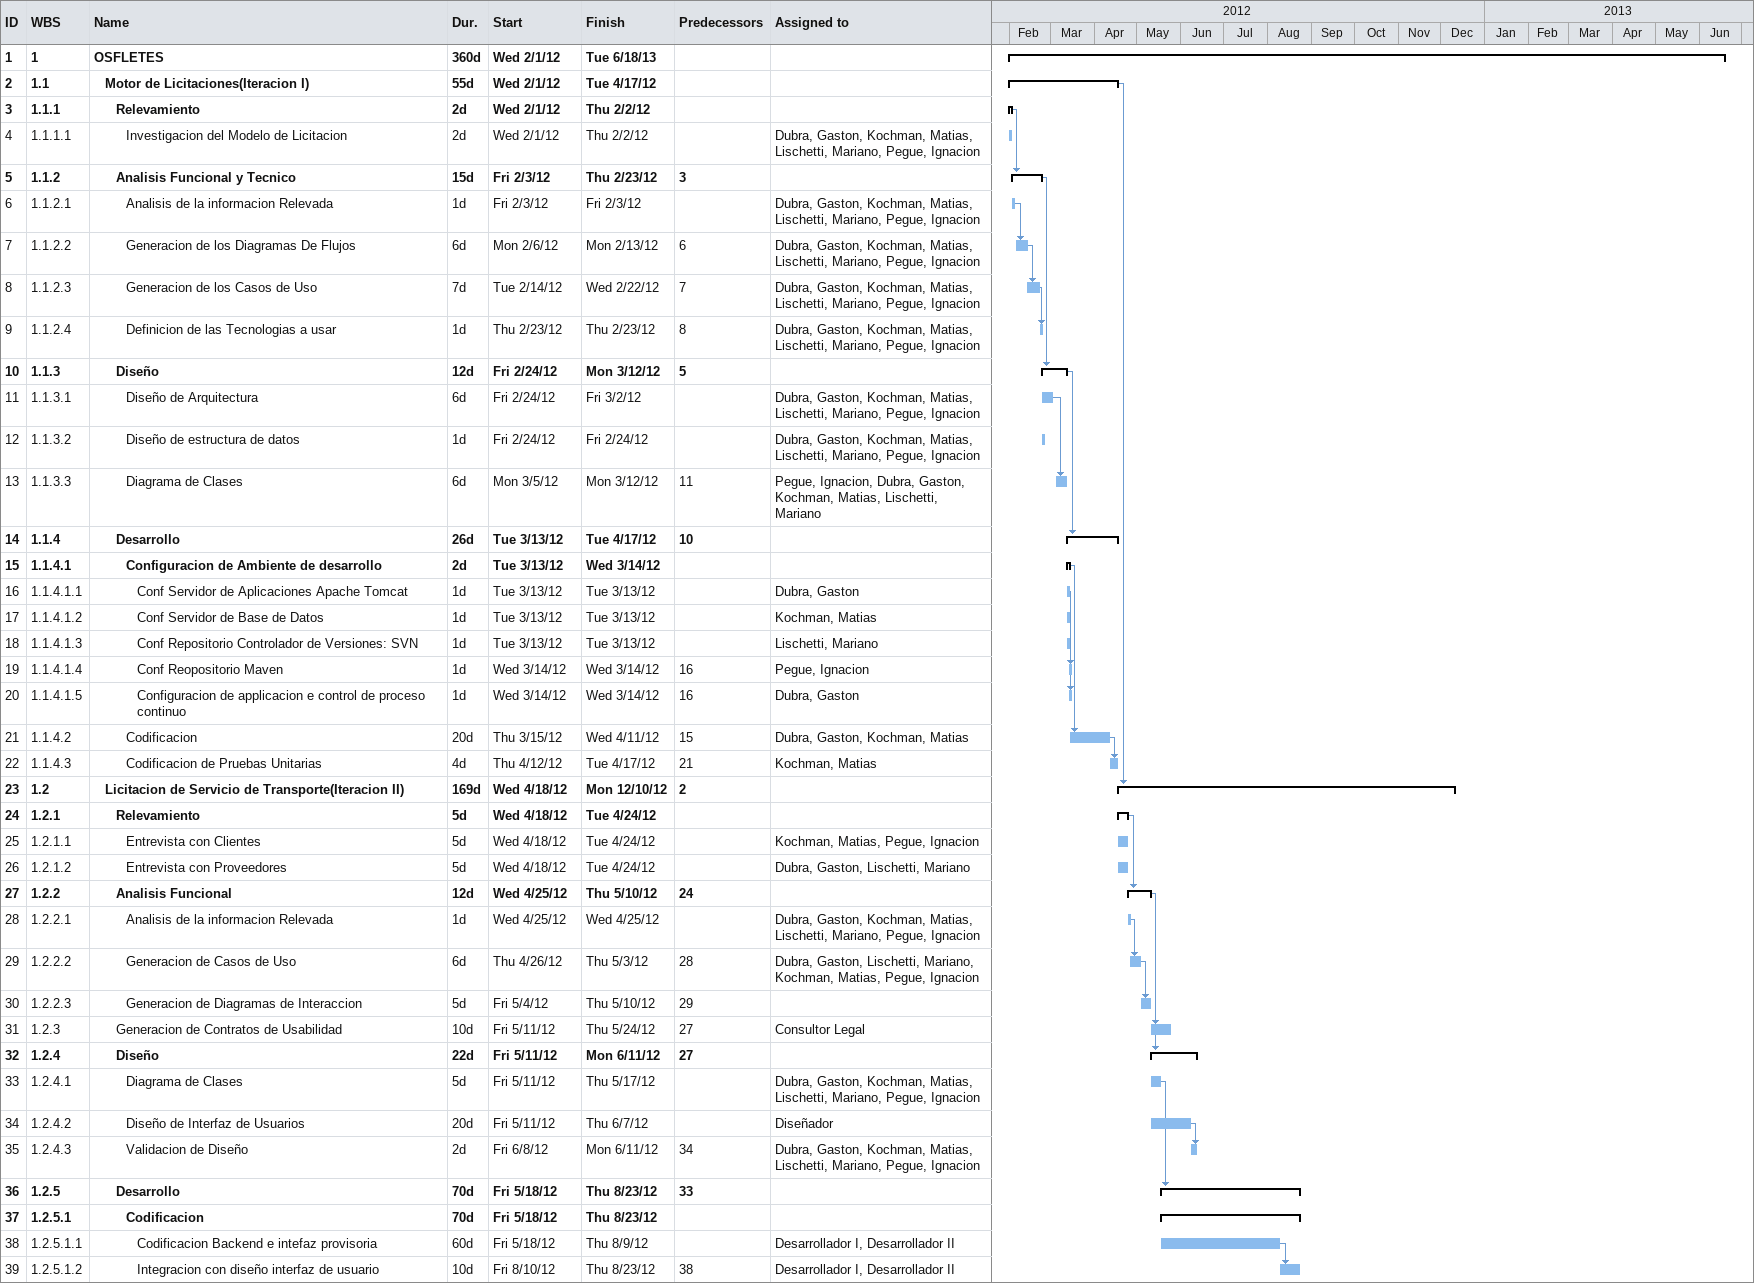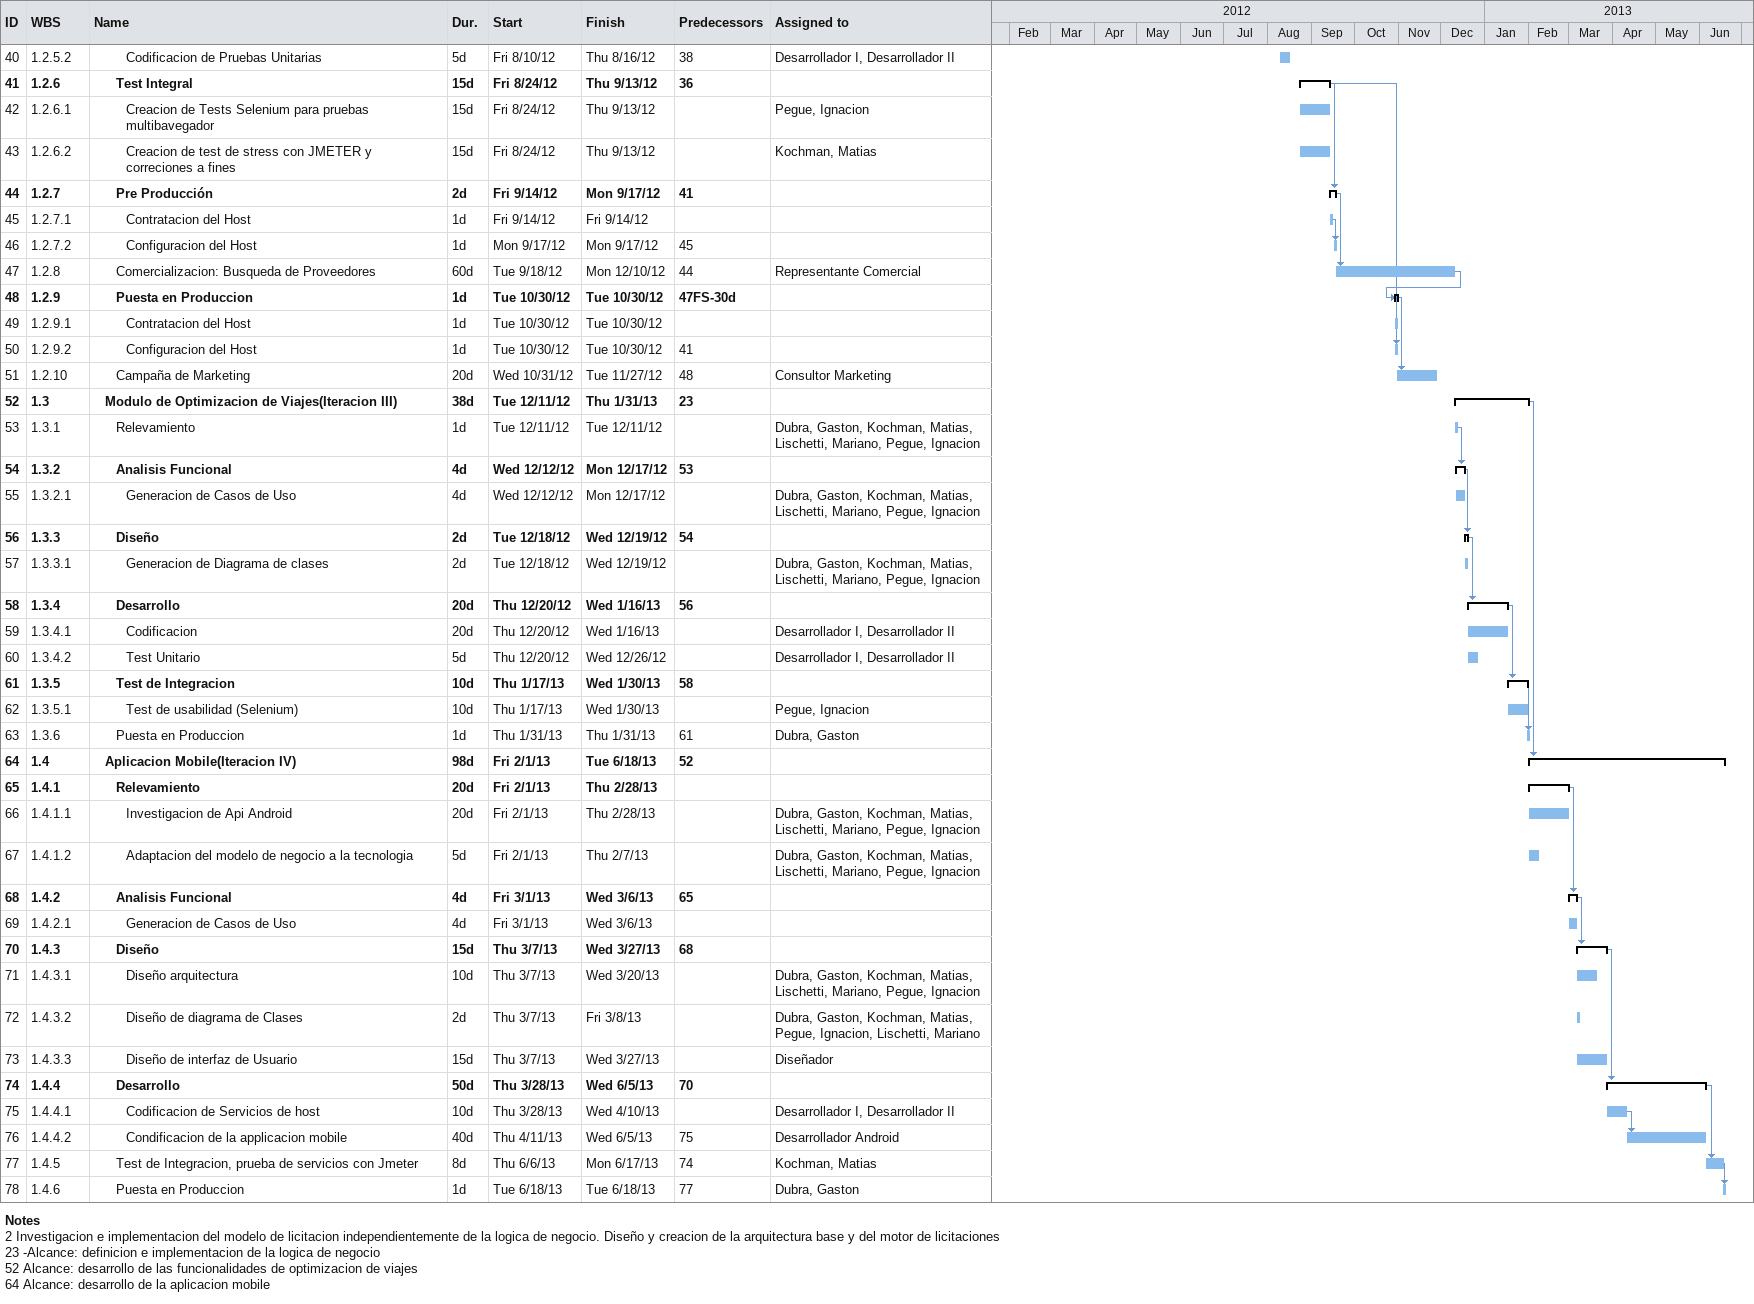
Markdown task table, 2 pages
| ID | WBS | Task | Duration | Start | Finish | Predecessors | Resources |
|---|---|---|---|---|---|---|---|
| 1 | 1 | **OSFLETES** | 360d | 2012-02-01 | 2013-06-18 |  |  |
| 2 | 1.1 | **Motor de Licitaciones(Iteracion I)** | 55d | 2012-02-01 | 2012-04-17 |  |  |
| 3 | 1.1.1 | **Relevamiento** | 2d | 2012-02-01 | 2012-02-02 |  |  |
| 4 | 1.1.1.1 | Investigacion del Modelo de Licitacion | 2d | 2012-02-01 | 2012-02-02 |  | Dubra, Gaston, Kochman, Matias, Lischetti, Mariano, Pegue, Ignacion |
| 5 | 1.1.2 | **Analisis Funcional y Tecnico** | 15d | 2012-02-03 | 2012-02-23 | 3 |  |
| 6 | 1.1.2.1 | Analisis de la informacion Relevada | 1d | 2012-02-03 | 2012-02-03 |  | Dubra, Gaston, Kochman, Matias, Lischetti, Mariano, Pegue, Ignacion |
| 7 | 1.1.2.2 | Generacion de los Diagramas De Flujos | 6d | 2012-02-06 | 2012-02-13 | 6 | Dubra, Gaston, Kochman, Matias, Lischetti, Mariano, Pegue, Ignacion |
| 8 | 1.1.2.3 | Generacion de los Casos de Uso | 7d | 2012-02-14 | 2012-02-22 | 7 | Dubra, Gaston, Kochman, Matias, Lischetti, Mariano, Pegue, Ignacion |
| 9 | 1.1.2.4 | Definicion de las Tecnologias a usar | 1d | 2012-02-23 | 2012-02-23 | 8 | Dubra, Gaston, Kochman, Matias, Lischetti, Mariano, Pegue, Ignacion |
| 10 | 1.1.3 | **Diseño** | 12d | 2012-02-24 | 2012-03-12 | 5 |  |
| 11 | 1.1.3.1 | Diseño de Arquitectura | 6d | 2012-02-24 | 2012-03-02 |  | Dubra, Gaston, Kochman, Matias, Lischetti, Mariano, Pegue, Ignacion |
| 12 | 1.1.3.2 | Diseño de estructura de datos | 1d | 2012-02-24 | 2012-02-24 |  | Dubra, Gaston, Kochman, Matias, Lischetti, Mariano, Pegue, Ignacion |
| 13 | 1.1.3.3 | Diagrama de Clases | 6d | 2012-03-05 | 2012-03-12 | 11 | Pegue, Ignacion, Dubra, Gaston, Kochman, Matias, Lischetti, Mariano |
| 14 | 1.1.4 | **Desarrollo** | 26d | 2012-03-13 | 2012-04-17 | 10 |  |
| 15 | 1.1.4.1 | **Configuracion de Ambiente de desarrollo** | 2d | 2012-03-13 | 2012-03-14 |  |  |
| 16 | 1.1.4.1.1 | Conf Servidor de Aplicaciones Apache Tomcat | 1d | 2012-03-13 | 2012-03-13 |  | Dubra, Gaston |
| 17 | 1.1.4.1.2 | Conf Servidor de Base de Datos | 1d | 2012-03-13 | 2012-03-13 |  | Kochman, Matias |
| 18 | 1.1.4.1.3 | Conf Repositorio Controlador de Versiones: SVN | 1d | 2012-03-13 | 2012-03-13 |  | Lischetti, Mariano |
| 19 | 1.1.4.1.4 | Conf Reopositorio Maven | 1d | 2012-03-14 | 2012-03-14 | 16 | Pegue, Ignacion |
| 20 | 1.1.4.1.5 | Configuracion de applicacion e control de proceso continuo | 1d | 2012-03-14 | 2012-03-14 | 16 | Dubra, Gaston |
| 21 | 1.1.4.2 | Codificacion | 20d | 2012-03-15 | 2012-04-11 | 15 | Dubra, Gaston, Kochman, Matias |
| 22 | 1.1.4.3 | Codificacion de Pruebas Unitarias | 4d | 2012-04-12 | 2012-04-17 | 21 | Kochman, Matias |
| 23 | 1.2 | **Licitacion de Servicio de Transporte(Iteracion II)** | 169d | 2012-04-18 | 2012-12-10 | 2 |  |
| 24 | 1.2.1 | **Relevamiento** | 5d | 2012-04-18 | 2012-04-24 |  |  |
| 25 | 1.2.1.1 | Entrevista con Clientes | 5d | 2012-04-18 | 2012-04-24 |  | Kochman, Matias, Pegue, Ignacion |
| 26 | 1.2.1.2 | Entrevista con Proveedores | 5d | 2012-04-18 | 2012-04-24 |  | Dubra, Gaston, Lischetti, Mariano |
| 27 | 1.2.2 | **Analisis Funcional** | 12d | 2012-04-25 | 2012-05-10 | 24 |  |
| 28 | 1.2.2.1 | Analisis de la informacion Relevada | 1d | 2012-04-25 | 2012-04-25 |  | Dubra, Gaston, Kochman, Matias, Lischetti, Mariano, Pegue, Ignacion |
| 29 | 1.2.2.2 | Generacion de Casos de Uso | 6d | 2012-04-26 | 2012-05-03 | 28 | Dubra, Gaston, Lischetti, Mariano, Kochman, Matias, Pegue, Ignacion |
| 30 | 1.2.2.3 | Generacion de Diagramas de Interaccion | 5d | 2012-05-04 | 2012-05-10 | 29 |  |
| 31 | 1.2.3 | Generacion de Contratos de Usabilidad | 10d | 2012-05-11 | 2012-05-24 | 27 | Consultor Legal |
| 32 | 1.2.4 | **Diseño** | 22d | 2012-05-11 | 2012-06-11 | 27 |  |
| 33 | 1.2.4.1 | Diagrama de Clases | 5d | 2012-05-11 | 2012-05-17 |  | Dubra, Gaston, Kochman, Matias, Lischetti, Mariano, Pegue, Ignacion |
| 34 | 1.2.4.2 | Diseño de Interfaz de Usuarios | 20d | 2012-05-11 | 2012-06-07 |  | Diseñador |
| 35 | 1.2.4.3 | Validacion de Diseño | 2d | 2012-06-08 | 2012-06-11 | 34 | Dubra, Gaston, Kochman, Matias, Lischetti, Mariano, Pegue, Ignacion |
| 36 | 1.2.5 | **Desarrollo** | 70d | 2012-05-18 | 2012-08-23 | 33 |  |
| 37 | 1.2.5.1 | **Codificacion** | 70d | 2012-05-18 | 2012-08-23 |  |  |
| 38 | 1.2.5.1.1 | Codificacion Backend e intefaz provisoria | 60d | 2012-05-18 | 2012-08-09 |  | Desarrollador I, Desarrollador II |
| 39 | 1.2.5.1.2 | Integracion con diseño interfaz de usuario | 10d | 2012-08-10 | 2012-08-23 | 38 | Desarrollador I, Desarrollador II |
| 40 | 1.2.5.2 | Codificacion de Pruebas Unitarias | 5d | 2012-08-10 | 2012-08-16 | 38 | Desarrollador I, Desarrollador II |
| 41 | 1.2.6 | **Test Integral** | 15d | 2012-08-24 | 2012-09-13 | 36 |  |
| 42 | 1.2.6.1 | Creacion de Tests Selenium para pruebas multibavegador | 15d | 2012-08-24 | 2012-09-13 |  | Pegue, Ignacion |
| 43 | 1.2.6.2 | Creacion de test de stress con JMETER y correciones a fines | 15d | 2012-08-24 | 2012-09-13 |  | Kochman, Matias |
| 44 | 1.2.7 | **Pre Producción** | 2d | 2012-09-14 | 2012-09-17 | 41 |  |
| 45 | 1.2.7.1 | Contratacion del Host | 1d | 2012-09-14 | 2012-09-14 |  |  |
| 46 | 1.2.7.2 | Configuracion del Host | 1d | 2012-09-17 | 2012-09-17 | 45 |  |
| 47 | 1.2.8 | Comercializacion: Busqueda de Proveedores | 60d | 2012-09-18 | 2012-12-10 | 44 | Representante Comercial |
| 48 | 1.2.9 | **Puesta en Produccion** | 1d | 2012-10-30 | 2012-10-30 | 47FS-30d |  |
| 49 | 1.2.9.1 | Contratacion del Host | 1d | 2012-10-30 | 2012-10-30 |  |  |
| 50 | 1.2.9.2 | Configuracion del Host | 1d | 2012-10-30 | 2012-10-30 | 41 |  |
| 51 | 1.2.10 | Campaña de Marketing | 20d | 2012-10-31 | 2012-11-27 | 48 | Consultor Marketing |
| 52 | 1.3 | **Modulo de Optimizacion de Viajes(Iteracion III)** | 38d | 2012-12-11 | 2013-01-31 | 23 |  |
| 53 | 1.3.1 | Relevamiento | 1d | 2012-12-11 | 2012-12-11 |  | Dubra, Gaston, Kochman, Matias, Lischetti, Mariano, Pegue, Ignacion |
| 54 | 1.3.2 | **Analisis Funcional** | 4d | 2012-12-12 | 2012-12-17 | 53 |  |
| 55 | 1.3.2.1 | Generacion de Casos de Uso | 4d | 2012-12-12 | 2012-12-17 |  | Dubra, Gaston, Kochman, Matias, Lischetti, Mariano, Pegue, Ignacion |
| 56 | 1.3.3 | **Diseño** | 2d | 2012-12-18 | 2012-12-19 | 54 |  |
| 57 | 1.3.3.1 | Generacion de Diagrama de clases | 2d | 2012-12-18 | 2012-12-19 |  | Dubra, Gaston, Kochman, Matias, Lischetti, Mariano, Pegue, Ignacion |
| 58 | 1.3.4 | **Desarrollo** | 20d | 2012-12-20 | 2013-01-16 | 56 |  |
| 59 | 1.3.4.1 | Codificacion | 20d | 2012-12-20 | 2013-01-16 |  | Desarrollador I, Desarrollador II |
| 60 | 1.3.4.2 | Test Unitario | 5d | 2012-12-20 | 2012-12-26 |  | Desarrollador I, Desarrollador II |
| 61 | 1.3.5 | **Test de Integracion** | 10d | 2013-01-17 | 2013-01-30 | 58 |  |
| 62 | 1.3.5.1 | Test de usabilidad (Selenium) | 10d | 2013-01-17 | 2013-01-30 |  | Pegue, Ignacion |
| 63 | 1.3.6 | Puesta en Produccion | 1d | 2013-01-31 | 2013-01-31 | 61 | Dubra, Gaston |
| 64 | 1.4 | **Aplicacion Mobile(Iteracion IV)** | 98d | 2013-02-01 | 2013-06-18 | 52 |  |
| 65 | 1.4.1 | **Relevamiento** | 20d | 2013-02-01 | 2013-02-28 |  |  |
| 66 | 1.4.1.1 | Investigacion de Api Android | 20d | 2013-02-01 | 2013-02-28 |  | Dubra, Gaston, Kochman, Matias, Lischetti, Mariano, Pegue, Ignacion |
| 67 | 1.4.1.2 | Adaptacion del modelo de negocio a la tecnologia | 5d | 2013-02-01 | 2013-02-07 |  | Dubra, Gaston, Kochman, Matias, Lischetti, Mariano, Pegue, Ignacion |
| 68 | 1.4.2 | **Analisis Funcional** | 4d | 2013-03-01 | 2013-03-06 | 65 |  |
| 69 | 1.4.2.1 | Generacion de Casos de Uso | 4d | 2013-03-01 | 2013-03-06 |  |  |
| 70 | 1.4.3 | **Diseño** | 15d | 2013-03-07 | 2013-03-27 | 68 |  |
| 71 | 1.4.3.1 | Diseño arquitectura | 10d | 2013-03-07 | 2013-03-20 |  | Dubra, Gaston, Kochman, Matias, Lischetti, Mariano, Pegue, Ignacion |
| 72 | 1.4.3.2 | Diseño de diagrama de Clases | 2d | 2013-03-07 | 2013-03-08 |  | Dubra, Gaston, Kochman, Matias, Pegue, Ignacion, Lischetti, Mariano |
| 73 | 1.4.3.3 | Diseño de interfaz de Usuario | 15d | 2013-03-07 | 2013-03-27 |  | Diseñador |
| 74 | 1.4.4 | **Desarrollo** | 50d | 2013-03-28 | 2013-06-05 | 70 |  |
| 75 | 1.4.4.1 | Codificacion de Servicios de host | 10d | 2013-03-28 | 2013-04-10 |  | Desarrollador I, Desarrollador II |
| 76 | 1.4.4.2 | Condificacion de la applicacion mobile | 40d | 2013-04-11 | 2013-06-05 | 75 | Desarrollador Android |
| 77 | 1.4.5 | Test de Integracion, prueba de servicios con Jmeter | 8d | 2013-06-06 | 2013-06-17 | 74 | Kochman, Matias |
| 78 | 1.4.6 | Puesta en Produccion | 1d | 2013-06-18 | 2013-06-18 | 77 | Dubra, Gaston |

Notes
- 2: Investigacion e implementacion del modelo de licitacion independientemente de la logica de negocio. Diseño y creacion de la arquitectura base y del motor de licitaciones
- 23: -Alcance: definicion e implementacion de la logica de negocio
- 52: Alcance: desarrollo de las funcionalidades de optimizacion de viajes
- 64: Alcance: desarrollo de la aplicacion mobile
